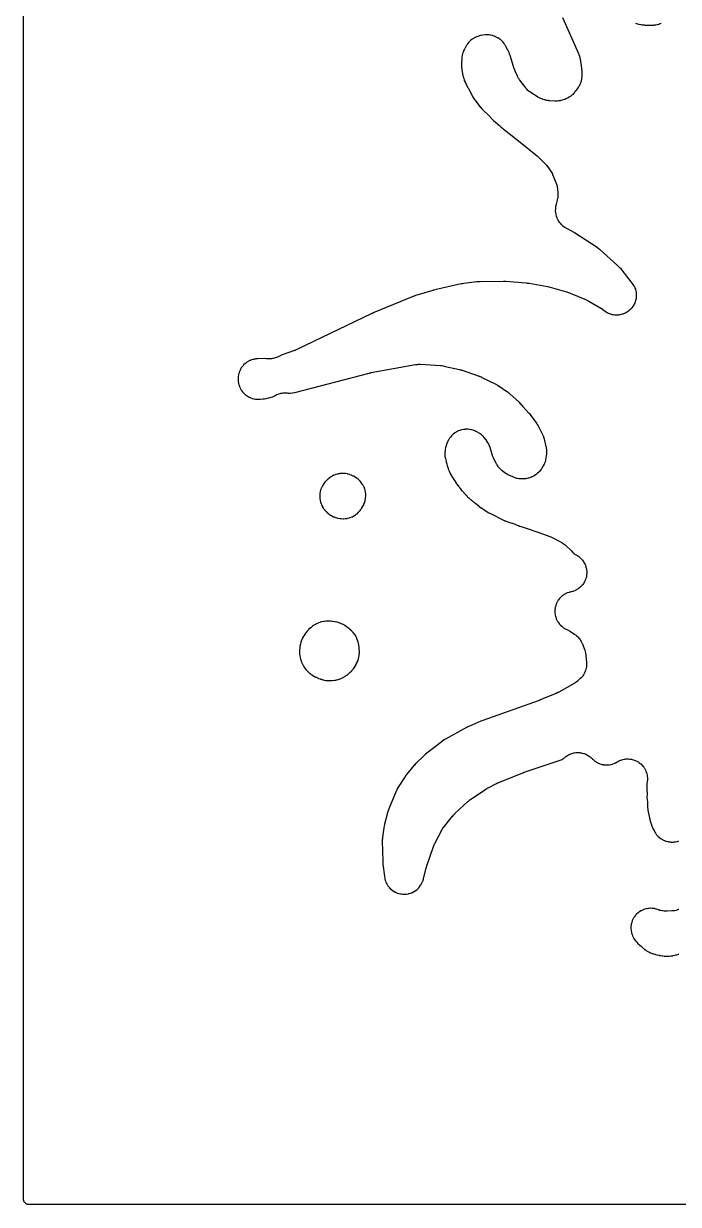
# Model space of a CAD drawing. Header units: millimetres. Extents: x 0 to 300, y 0 to 300.
# Drawn here: x -0.1 to 109.8, y -0.1 to 198.2 of the extents above; entities that cross this region are included whole.
import ezdxf

# ---------------------------------------------------------------- set-up
doc = ezdxf.new("R2010")
doc.units = ezdxf.units.MM
doc.layers.add('CUT', color=7, linetype='CONTINUOUS')

msp = doc.modelspace()

# ---------------------------------------------------------------- linework, layer by layer
at = {"layer": 'CUT'}
for points in [[(296.6235, -0.125), (3.375, -0.125), (0.6946, -0.125), (0.5967, -0.1202), (0.5191, -0.1087), (0.4431, -0.0896), (0.3692, -0.0632), (0.2983, -0.0297), (0.2311, 0.0106), (0.1681, 0.0573), (0.11, 0.11), (0.0573, 0.1681), (0.0106, 0.2311), (-0.0297, 0.2983), (-0.0632, 0.3692), (-0.0896, 0.4431), (-0.1087, 0.5191), (-0.1202, 0.5967), (-0.125, 0.6946), (-0.125, 3.375), (-0.125, 296.625)], [(90.3299, 199.2166), (93.0261, 193.1381), (93.0336, 193.1208), (93.0607, 193.057), (93.0833, 192.9993), (93.1453, 192.8276), (93.172, 192.7439), (93.221, 192.5663), (93.234, 192.5148), (93.2413, 192.4823), (93.2437, 192.4714), (93.3067, 192.1806), (93.5246, 190.678), (93.5574, 190.4516), (93.562, 190.4201), (93.5707, 190.3598), (93.5932, 189.5004), (93.5934, 189.448), (93.5925, 189.4019), (93.5412, 188.8187), (93.5373, 188.7851), (93.5029, 188.6183), (93.4771, 188.5169), (93.4189, 188.3251), (93.3839, 188.2266), (93.3082, 188.041), (93.2644, 187.946), (93.1721, 187.7681), (93.1197, 187.6776), (92.9973, 187.4868), (92.968, 187.4435), (92.4743, 186.7467), (92.441, 186.7019), (92.2918, 186.5118), (92.2187, 186.4275), (92.0709, 186.273), (91.9899, 186.1963), (91.8065, 186.0388), (91.7633, 186.0035), (91.7618, 186.0023), (91.7211, 185.9721), (91.5422, 185.8454), (91.4571, 185.7907), (91.2896, 185.6931), (91.2, 185.6461), (91.0244, 185.5637), (90.931, 185.5249), (90.725, 185.4497), (90.6771, 185.4334), (90.3134, 185.3188), (90.2636, 185.3043), (90.0464, 185.2466), (89.945, 185.2245), (89.749, 185.1911), (89.6461, 185.1784), (89.4479, 185.1629), (89.3442, 185.1596), (89.1194, 185.1626), (89.0676, 185.1644), (88.1534, 185.2183), (88.1338, 185.2196), (88.0615, 185.2251), (87.9969, 185.2319), (87.8077, 185.2572), (87.7172, 185.2731), (87.5288, 185.314), (87.4747, 185.3271), (87.4411, 185.3361), (87.4298, 185.3392), (87.0823, 185.4364), (87.0289, 185.4527), (86.7996, 185.5292), (86.6955, 185.5696), (86.5003, 185.6567), (86.4007, 185.7071), (86.1906, 185.8267), (86.1428, 185.8555), (85.0608, 186.5438), (85.0189, 186.5717), (84.8404, 186.6967), (84.7606, 186.758), (84.613, 186.8821), (84.5389, 186.9502), (84.4028, 187.0868), (84.335, 187.1611), (84.1954, 187.3285), (84.164, 187.3679), (83.1868, 188.6506), (83.1495, 188.7025), (82.9943, 188.9319), (82.9287, 189.0416), (82.8002, 189.2869), (82.7721, 189.3444), (82.4529, 190.0467), (82.4389, 190.0789), (82.3735, 190.2352), (82.3605, 190.2678), (82.3366, 190.3303), (82.3246, 190.3632), (82.269, 190.5233), (82.258, 190.5566), (81.5989, 192.6607), (81.5901, 192.6873), (81.502, 192.9361), (81.4813, 192.9881), (81.4742, 193.0045), (81.4729, 193.0097), (81.4523, 193.0778), (81.3724, 193.3036), (81.3456, 193.3695), (81.2048, 193.6737), (81.1891, 193.7056), (80.9713, 194.1235), (80.9516, 194.159), (80.757, 194.4884), (80.7299, 194.5291), (80.7191, 194.549), (80.6826, 194.6093), (80.5506, 194.8065), (80.5087, 194.8632), (80.359, 195.0474), (80.3121, 195.0999), (80.1459, 195.2694), (80.0943, 195.3174), (79.9132, 195.4708), (79.8574, 195.5138), (79.59, 195.7006), (79.5283, 195.7394), (79.2239, 195.9113), (79.1566, 195.945), (78.9243, 196.0473), (78.854, 196.0742), (78.6127, 196.153), (78.5401, 196.1728), (78.2922, 196.2273), (78.2179, 196.2398), (77.9659, 196.2695), (77.8908, 196.2746), (77.5357, 196.2811), (77.498, 196.2808), (77.3791, 196.2771), (77.3414, 196.275), (76.9866, 196.2461), (76.9118, 196.2363), (76.6616, 196.1906), (76.5881, 196.1734), (76.3436, 196.1031), (76.2722, 196.0787), (75.9416, 195.9469), (75.9068, 195.9321), (75.8176, 195.8912), (75.7832, 195.8744), (75.4634, 195.7082), (75.3974, 195.6696), (75.182, 195.5285), (75.1202, 195.4834), (74.9201, 195.3214), (74.8631, 195.2704), (74.6803, 195.0891), (74.6288, 195.0326), (74.4651, 194.8338), (74.4195, 194.7724), (74.257, 194.5289), (74.218, 194.4735), (74.1815, 194.4165), (74.0662, 194.2176), (74.0425, 194.1778), (74.0252, 194.1474), (74.0218, 194.141), (74.0214, 194.1402), (74.0051, 194.1106), (73.989, 194.0797), (73.8696, 193.8569), (73.8394, 193.7939), (73.8267, 193.7637), (73.6963, 193.4819), (73.6692, 193.4153), (73.5888, 193.1871), (73.5682, 193.1184), (73.5096, 192.8836), (73.4956, 192.8132), (73.4595, 192.5739), (73.4521, 192.5025), (73.4388, 192.2609), (73.4382, 192.1891), (73.4387, 192.1766), (73.4331, 192.1442), (73.4283, 192.1121), (73.3895, 191.8089), (73.384, 191.7443), (73.3748, 191.526), (73.3749, 191.4612), (73.3881, 191.1558), (73.3902, 191.1235), (73.4504, 190.4242), (73.4535, 190.3943), (73.489, 190.113), (73.4989, 190.0537), (73.5565, 189.7761), (73.5632, 189.7468), (73.7464, 189.0111), (73.7547, 188.9805), (73.8392, 188.6931), (73.8597, 188.633), (73.937, 188.4334), (73.9624, 188.3751), (74.0935, 188.1059), (74.108, 188.0776), (74.452, 187.4403), (74.4958, 187.3535), (74.5238, 187.303), (74.5445, 187.2687), (75.3454, 185.7848), (75.362, 185.7556), (75.5243, 185.4842), (75.5613, 185.4282), (75.7469, 185.1722), (75.7672, 185.1455), (76.6055, 184.0905), (76.6234, 184.0688), (76.7967, 183.8666), (76.835, 183.8251), (77.0229, 183.6364), (77.0431, 183.6167), (77.9096, 182.8084), (78.5607, 182.1022), (78.5799, 182.0822), (78.8009, 181.8594), (78.8415, 181.8215), (79.0781, 181.6155), (79.0994, 181.5976), (79.4284, 181.3317), (79.5116, 181.253), (79.5474, 181.2211), (79.7557, 181.0475), (79.7744, 181.0324), (80.0124, 180.8464), (80.2914, 180.5862), (80.3034, 180.5752), (80.4411, 180.4522), (80.4659, 180.431), (80.6086, 180.314), (80.6214, 180.3038), (83.2429, 178.2488), (85.8714, 176.1245), (86.0729, 175.9616), (86.1563, 175.8942), (86.1966, 175.8617), (87.6082, 174.4503), (87.9757, 173.9611), (88.6407, 172.9336), (88.6677, 172.8756), (88.6868, 172.8321), (89.2955, 171.3677), (89.392, 171.0631), (89.4264, 170.862), (89.4344, 170.8067), (89.5552, 169.8064), (89.5604, 169.7523), (89.5775, 169.5177), (89.5802, 169.4092), (89.5754, 169.2012), (89.5678, 169.0929), (89.5433, 168.8863), (89.5253, 168.7792), (89.4755, 168.5493), (89.4628, 168.4965), (89.2864, 167.8363), (89.2797, 167.809), (89.1922, 167.4254), (89.1791, 167.3511), (89.1484, 167.1064), (89.1428, 167.0325), (89.136, 166.7826), (89.1376, 166.7084), (89.1552, 166.4591), (89.164, 166.3854), (89.2059, 166.139), (89.2219, 166.0666), (89.2875, 165.8254), (89.3105, 165.7549), (89.3993, 165.5213), (89.4291, 165.4533), (89.5403, 165.2295), (89.5765, 165.1647), (89.709, 164.9528), (89.7514, 164.8919), (89.904, 164.6939), (89.9521, 164.6374), (90.1232, 164.4552), (90.1766, 164.4037), (90.3646, 164.2391), (90.4228, 164.193), (90.626, 164.0475), (90.6546, 164.0291), (90.6905, 164.0047), (90.9978, 163.8177), (91.0309, 163.7986), (92.366, 163.0753), (96.1515, 160.5976), (96.1686, 160.5862), (96.2228, 160.5493), (96.2945, 160.4962), (96.5535, 160.2885), (96.6073, 160.2426), (99.554, 157.5633), (99.9396, 157.1914), (99.9538, 157.1775), (99.9982, 157.1331), (100.0564, 157.0705), (100.2642, 156.8294), (100.3068, 156.7769), (102.1988, 154.2975), (102.209, 154.2839), (102.2347, 154.2493), (102.288, 154.1705), (102.4185, 153.9592), (102.4639, 153.8636), (102.5065, 153.761), (102.5786, 153.5605), (102.6111, 153.4542), (102.6633, 153.2477), (102.6852, 153.1387), (102.7171, 152.9281), (102.7283, 152.8175), (102.7395, 152.6048), (102.7399, 152.4936), (102.7303, 152.2808), (102.7199, 152.1701), (102.6896, 151.9593), (102.6684, 151.8502), (102.6177, 151.6433), (102.586, 151.5367), (102.5154, 151.3358), (102.4735, 151.2328), (102.3837, 151.0397), (102.3319, 150.9413), (102.2237, 150.7578), (102.1626, 150.6649), (102.037, 150.4929), (101.9672, 150.4064), (101.8254, 150.2474), (101.7475, 150.1681), (101.5909, 150.0237), (101.5056, 149.9524), (101.3357, 149.8239), (101.2439, 149.7613), (101.0623, 149.6499), (100.9648, 149.5965), (100.7732, 149.5034), (100.671, 149.4598), (100.4712, 149.3858), (100.3652, 149.3523), (100.1592, 149.2981), (100.0505, 149.2751), (99.8402, 149.2413), (99.7297, 149.229), (99.5171, 149.2157), (99.4059, 149.2143), (99.193, 149.2218), (99.0823, 149.2312), (98.8711, 149.2595), (98.7618, 149.2796), (98.5544, 149.3283), (98.4476, 149.3589), (98.2459, 149.4276), (98.1426, 149.4685), (97.9486, 149.5565), (97.8497, 149.6073), (97.6652, 149.7138), (97.5718, 149.774), (97.3646, 149.9222), (97.3506, 149.9324), (97.1056, 150.1133), (97.0631, 150.1425), (96.8182, 150.2989), (96.7963, 150.3124), (94.749, 151.524), (94.7262, 151.537), (94.466, 151.6791), (94.4192, 151.7026), (94.1498, 151.8264), (94.1258, 151.837), (91.6669, 152.866), (91.6456, 152.8745), (91.4034, 152.9674), (91.3601, 152.9825), (91.1127, 153.0606), (91.0907, 153.0672), (88.3316, 153.8473), (88.3131, 153.8523), (88.1031, 153.906), (88.0657, 153.9145), (87.8532, 153.9576), (87.8344, 153.9612), (84.7447, 154.5063), (84.7266, 154.5092), (84.521, 154.5404), (84.4845, 154.545), (84.2777, 154.5662), (84.2594, 154.5679), (80.8461, 154.8341), (80.8302, 154.8352), (80.6503, 154.8455), (80.6184, 154.8466), (80.4383, 154.8493), (80.4223, 154.8494), (76.5232, 154.8259), (76.5011, 154.8255), (76.2506, 154.8167), (76.2064, 154.8138), (75.9569, 154.7904), (75.9349, 154.788), (73.804, 154.5253), (73.7856, 154.5228), (73.5781, 154.492), (73.5415, 154.4857), (73.3357, 154.4449), (73.3175, 154.441), (68.9168, 153.4553), (68.905, 153.4525), (68.7611, 153.4179), (68.7363, 153.4115), (68.6058, 153.3754), (68.5937, 153.3719), (65.9174, 152.5838), (65.8982, 152.5779), (65.6819, 152.5079), (65.644, 152.4945), (65.4318, 152.4133), (65.4131, 152.4058), (58.5588, 149.5705), (58.5497, 149.5667), (58.4381, 149.5188), (58.419, 149.5103), (58.3181, 149.4637), (58.3088, 149.4593), (45.6346, 143.3931), (45.6161, 143.3845), (45.5285, 143.3445), (45.4996, 143.3317), (45.4537, 143.3123), (45.4433, 143.3079), (45.3815, 143.2825), (45.3626, 143.2749), (45.2729, 143.2398), (45.2433, 143.2286), (45.1964, 143.2118), (45.1858, 143.208), (43.4664, 142.6084), (43.4313, 142.5952), (43.1036, 142.4624), (43.0356, 142.4309), (42.7122, 142.2611), (42.6608, 142.2357), (42.4355, 142.1315), (42.3292, 142.0886), (42.1217, 142.0169), (42.0116, 141.985), (41.798, 141.9345), (41.6853, 141.9138), (41.4676, 141.885), (41.3534, 141.8757), (41.1339, 141.8689), (41.0193, 141.8711), (40.7717, 141.8883), (40.7051, 141.8947), (40.7051, 141.8943), (40.6414, 141.8988), (40.2865, 141.9062), (40.2489, 141.9061), (39.221, 141.8766), (39.1845, 141.8746), (38.8411, 141.8482), (38.7686, 141.8391), (38.5261, 141.7967), (38.4548, 141.7807), (38.2175, 141.7152), (38.1481, 141.6925), (37.9182, 141.6045), (37.8513, 141.5752), (37.6309, 141.4656), (37.5671, 141.4299), (37.3583, 141.2997), (37.2982, 141.2581), (37.1029, 141.1083), (37.0471, 141.0612), (36.867, 140.8934), (36.816, 140.8411), (36.6528, 140.6568), (36.6071, 140.5998), (36.4624, 140.4007), (36.4223, 140.3396), (36.2974, 140.1275), (36.2634, 140.0628), (36.1595, 139.8397), (36.1318, 139.7721), (36.0498, 139.54), (36.0287, 139.4701), (35.9693, 139.2312), (35.9551, 139.1595), (35.919, 138.9161), (35.9117, 138.8434), (35.8955, 138.5282), (35.8953, 138.4546), (35.9099, 138.1336), (35.9169, 138.0598), (35.9525, 137.8125), (35.9667, 137.7397), (36.0263, 137.497), (36.0474, 137.426), (36.1304, 137.1903), (36.1584, 137.1216), (36.2639, 136.8951), (36.2985, 136.8295), (36.4256, 136.6144), (36.4664, 136.5525), (36.6139, 136.3508), (36.6605, 136.2931), (36.827, 136.1067), (36.879, 136.0539), (37.0628, 135.8846), (37.1198, 135.8371), (37.3192, 135.6866), (37.3805, 135.6449), (37.5936, 135.5145), (37.6587, 135.4789), (37.8836, 135.3699), (37.9518, 135.3409), (38.1862, 135.2544), (38.2569, 135.2321), (38.4987, 135.1688), (38.5712, 135.1536), (38.818, 135.1141), (38.8917, 135.106), (39.1411, 135.0909), (39.2152, 135.09), (39.5647, 135.1029), (39.6017, 135.1051), (40.0162, 135.1407), (40.0374, 135.1428), (40.2761, 135.1701), (40.3182, 135.1761), (40.555, 135.2166), (40.5759, 135.2205), (40.9988, 135.3051), (41.0356, 135.3135), (41.3797, 135.4003), (41.4517, 135.4223), (41.6903, 135.5083), (41.7597, 135.5373), (41.9886, 135.6465), (42.0221, 135.6636), (42.0552, 135.6814), (42.0549, 135.682), (42.0598, 135.6845), (42.06, 135.6842), (42.2996, 135.8124), (42.409, 135.8637), (42.6235, 135.9507), (42.7377, 135.9901), (42.9601, 136.0539), (43.0778, 136.081), (43.3058, 136.1208), (43.4257, 136.1353), (43.6567, 136.1509), (43.7774, 136.1526), (44.0389, 136.1424), (44.0992, 136.1385), (44.2876, 136.1211), (44.3625, 136.1179), (44.615, 136.1197), (44.6899, 136.1239), (44.9411, 136.1505), (45.0151, 136.1621), (45.3613, 136.2337), (45.3978, 136.2423), (57.8949, 139.481), (57.9138, 139.4857), (58.0057, 139.5078), (58.0247, 139.5123), (58.0627, 139.5207), (58.085, 139.5255), (58.1926, 139.5472), (58.215, 139.5515), (65.6442, 140.8988), (65.7122, 140.909), (66.008, 140.9444), (66.1453, 140.9525), (66.4432, 140.952), (66.512, 140.9498), (69.8631, 140.7415), (69.8835, 140.7401), (69.9483, 140.7349), (70.036, 140.7244), (70.3609, 140.6728), (70.4297, 140.6597), (73.0558, 140.0753), (73.0758, 140.0706), (73.1699, 140.0479), (73.2006, 140.0401), (73.2484, 140.0271), (73.2592, 140.0241), (73.3235, 140.006), (73.3431, 140.0003), (73.4353, 139.9725), (73.4654, 139.963), (73.5127, 139.9473), (73.5233, 139.9437), (76.1674, 139.038), (76.2023, 139.0254), (76.3701, 138.9618), (76.4046, 138.9481), (76.47, 138.9208), (76.504, 138.9059), (76.6673, 138.8315), (76.7008, 138.8156), (79.1648, 137.5939), (79.2007, 137.5753), (79.373, 137.4821), (79.4083, 137.4622), (79.4749, 137.423), (79.5094, 137.4019), (79.6746, 137.2967), (79.7084, 137.2744), (81.003, 136.384), (81.0351, 136.361), (81.1885, 136.2475), (81.2198, 136.2235), (81.2788, 136.1766), (81.3092, 136.1515), (81.4544, 136.0277), (81.4839, 136.0016), (83.0431, 134.575), (83.254, 134.3395), (83.2795, 134.3124), (83.6957, 133.8911), (84.7069, 132.7729), (84.7286, 132.7483), (84.7506, 132.7225), (85.0562, 132.3343), (85.9748, 131.0484), (85.9936, 131.0212), (86.0827, 130.8885), (86.1007, 130.8608), (86.1344, 130.8073), (86.1516, 130.7791), (86.2328, 130.6415), (86.2492, 130.6128), (86.5406, 130.0848), (87.0033, 129.1436), (87.0123, 129.1251), (87.0445, 129.0564), (87.0716, 128.994), (87.1456, 128.8084), (87.1774, 128.7176), (87.236, 128.5245), (87.2515, 128.4684), (87.2603, 128.433), (87.2632, 128.4212), (87.5718, 127.1214), (87.5823, 127.0728), (87.6229, 126.861), (87.6373, 126.7625), (87.6568, 126.5728), (87.6626, 126.4735), (87.6654, 126.2828), (87.6625, 126.1833), (87.6469, 125.9682), (87.6422, 125.9187), (87.5651, 125.2589), (87.5565, 125.199), (87.5124, 124.9406), (87.4857, 124.8227), (87.4226, 124.5996), (87.3836, 124.4851), (87.2972, 124.2701), (87.2463, 124.1603), (87.1234, 123.9289), (87.0937, 123.8762), (86.8104, 123.4046), (86.7836, 123.3622), (86.6635, 123.1809), (86.6044, 123.0997), (86.4845, 122.9493), (86.4542, 122.9145), (86.4303, 122.8913), (86.3938, 122.8571), (86.1632, 122.6509), (86.1147, 122.6099), (85.9, 122.4384), (85.7967, 122.3649), (85.5911, 122.2352), (85.4803, 122.1736), (85.233, 122.0538), (85.1752, 122.0277), (85.0078, 121.9578), (84.9491, 121.9352), (84.6925, 121.8443), (84.572, 121.8089), (84.3376, 121.754), (84.2138, 121.7321), (83.9748, 121.7033), (83.8494, 121.6952), (83.5772, 121.6926), (83.5143, 121.6937), (83.3641, 121.7006), (83.3133, 121.704), (83.0937, 121.7239), (82.9928, 121.7376), (82.8009, 121.7724), (82.7017, 121.7951), (82.5137, 121.8469), (82.4168, 121.8783), (82.2103, 121.9556), (82.1631, 121.9745), (81.4245, 122.2893), (81.3793, 122.3097), (81.1854, 122.4025), (81.0979, 122.4492), (80.9342, 122.5459), (80.8511, 122.6), (80.6762, 122.725), (80.6365, 122.7547), (80.2137, 123.0856), (80.1618, 123.1288), (80.0673, 123.2122), (80.0461, 123.2339), (80.0226, 123.2591), (80.0148, 123.2676), (79.627, 123.692), (79.6142, 123.7062), (79.5676, 123.759), (79.5273, 123.8073), (79.5114, 123.8274), (79.4721, 123.8812), (79.3726, 124.0286), (79.3554, 124.0555), (79.2808, 124.1843), (79.2557, 124.2299), (79.2407, 124.2589), (79.2357, 124.2686), (78.8075, 125.1123), (78.8004, 125.1265), (78.7827, 125.1627), (78.7465, 125.2446), (78.6183, 125.5684), (78.5907, 125.6462), (78.5878, 125.6553), (78.585, 125.6643), (78.1888, 126.9623), (78.1763, 126.9997), (78.0496, 127.349), (78.0189, 127.4215), (77.903, 127.6603), (77.8649, 127.7293), (77.669, 128.0449), (77.6473, 128.0778), (77.5096, 128.276), (77.4857, 128.3084), (77.253, 128.608), (77.2003, 128.6688), (77.0124, 128.8641), (76.9536, 128.919), (76.8825, 128.9787), (76.73, 129.1202), (76.6782, 129.1641), (76.4974, 129.3041), (76.4419, 129.3432), (76.2493, 129.4664), (76.1906, 129.5004), (76.0741, 129.5611), (75.9674, 129.6205), (75.9053, 129.6515), (75.8235, 129.6878), (75.8023, 129.6976), (75.7677, 129.7127), (75.7623, 129.7149), (75.6915, 129.7463), (75.6268, 129.7715), (75.6041, 129.7791), (75.4382, 129.8465), (75.367, 129.8713), (75.1234, 129.9431), (75.0501, 129.9608), (74.8005, 130.0081), (74.7258, 130.0184), (74.4727, 130.0407), (74.3974, 130.0436), (74.1433, 130.0407), (74.0681, 130.0361), (74.0202, 130.0308), (73.8289, 130.0181), (73.7519, 130.009), (73.4944, 129.9652), (73.4187, 129.9483), (73.1671, 129.8785), (73.0935, 129.8539), (72.8503, 129.7588), (72.7796, 129.727), (72.5473, 129.6076), (72.4803, 129.5687), (72.2614, 129.4262), (72.1986, 129.3807), (71.9954, 129.2167), (71.9376, 129.165), (71.7521, 128.9811), (71.6999, 128.9238), (71.5341, 128.722), (71.488, 128.6597), (71.4485, 128.6001), (71.4358, 128.5845), (71.3952, 128.5305), (71.2662, 128.3414), (71.2321, 128.2867), (71.1253, 128.0974), (71.096, 128.0399), (70.9695, 127.7634), (70.9567, 127.7337), (70.9311, 127.6709), (70.9148, 127.6272), (70.9143, 127.6255), (70.8726, 127.5284), (70.845, 127.4539), (70.7369, 127.1057), (70.7158, 127.0206), (70.6395, 126.6144), (70.6327, 126.5711), (70.6287, 126.5406), (70.6246, 126.4996), (70.596, 126.1122), (70.5944, 126.0298), (70.607, 125.6662), (70.6147, 125.5815), (70.6719, 125.1946), (70.6898, 125.1086), (70.7973, 124.7086), (70.8099, 124.6665), (70.8162, 124.6476), (70.8328, 124.5533), (70.8391, 124.5217), (70.9044, 124.2249), (70.9209, 124.1626), (70.9854, 123.9552), (71.0072, 123.8946), (71.0461, 123.7989), (71.1288, 123.4971), (71.1562, 123.4155), (71.3068, 123.0392), (71.3239, 122.9997), (71.499, 122.625), (71.5126, 122.5976), (71.6453, 122.341), (71.6757, 122.2878), (71.8287, 122.0427), (71.8454, 122.0171), (71.9004, 121.9365), (71.9025, 121.9323), (71.9292, 121.8837), (72.09, 121.6144), (72.1046, 121.5909), (72.4375, 121.0771), (72.4505, 121.0577), (72.6005, 120.841), (72.6282, 120.8034), (72.7913, 120.5963), (72.806, 120.5782), (72.9167, 120.4462), (73.0763, 120.2121), (73.0928, 120.1889), (73.2519, 119.9734), (73.2873, 119.9289), (73.4621, 119.7259), (73.481, 119.7047), (74.0729, 119.0669), (74.0862, 119.051), (74.1042, 119.0303), (74.3122, 118.7996), (74.3505, 118.7602), (74.5746, 118.5451), (74.5948, 118.5265), (75.0242, 118.1433), (75.0452, 118.1253), (75.2857, 117.9259), (75.3295, 117.8922), (75.5838, 117.7109), (75.6066, 117.6953), (75.7134, 117.6248), (76.3355, 117.1024), (76.3548, 117.0867), (76.5765, 116.9126), (76.6167, 116.8831), (76.8492, 116.724), (76.87, 116.7103), (77.6303, 116.2258), (77.6482, 116.2148), (77.8528, 116.0922), (77.8896, 116.0716), (78.1007, 115.9606), (78.1195, 115.9511), (80.5667, 114.7499), (80.5892, 114.7393), (80.8454, 114.6238), (80.8913, 114.6048), (81.1545, 114.5063), (81.1779, 114.498), (82.4192, 114.0791), (82.4626, 114.0595), (82.4793, 114.0521), (82.6701, 113.9711), (82.7042, 113.9576), (82.867, 113.8975), (82.951, 113.8619), (82.9669, 113.8554), (83.1476, 113.7836), (83.1798, 113.7716), (83.3636, 113.7081), (83.3799, 113.7027), (84.2466, 113.4248), (86.2305, 112.7466), (86.2462, 112.7412), (86.3813, 112.695), (88.4123, 112.0007), (90.2351, 111.0111), (90.2774, 110.987), (90.4584, 110.8784), (90.5397, 110.8248), (90.6911, 110.7155), (90.7675, 110.6551), (90.9274, 110.5174), (90.9636, 110.4848), (91.742, 109.7541), (91.7546, 109.742), (91.7862, 109.7115), (91.8535, 109.6405), (92.1029, 109.3537), (92.1593, 109.2834), (92.1655, 109.2751), (92.1716, 109.2667), (92.1788, 109.2567), (92.2255, 109.1986), (92.2777, 109.1453), (92.3348, 109.0974), (92.3964, 109.0554), (92.4618, 109.0195), (92.6392, 108.9333), (92.7358, 108.8804), (92.9158, 108.7703), (93.0069, 108.7083), (93.1755, 108.5813), (93.2602, 108.5108), (93.4157, 108.3681), (93.4931, 108.2898), (93.6342, 108.1328), (93.7037, 108.0473), (93.8289, 107.8774), (93.8899, 107.7857), (93.9981, 107.6045), (94.0499, 107.5073), (94.1401, 107.3165), (94.1823, 107.2147), (94.2537, 107.0161), (94.2859, 106.9107), (94.3378, 106.7061), (94.3596, 106.5983), (94.3916, 106.3889), (94.403, 106.2793), (94.4146, 106.0687), (94.4153, 105.9587), (94.4066, 105.7479), (94.3967, 105.6383), (94.3676, 105.4294), (94.3472, 105.3212), (94.2981, 105.1161), (94.2674, 105.0104), (94.1987, 104.811), (94.1579, 104.7087), (94.0703, 104.5168), (94.0199, 104.419), (93.9142, 104.2365), (93.8545, 104.144), (93.7317, 103.9725), (93.6634, 103.8862), (93.5247, 103.7273), (93.4483, 103.648), (93.2949, 103.5033), (93.2113, 103.4317), (93.0446, 103.3024), (92.9544, 103.2393), (92.7761, 103.1267), (92.6803, 103.0725), (92.4919, 102.9777), (92.3913, 102.933), (92.1946, 102.8567), (92.0902, 102.822), (91.8829, 102.7639), (91.7747, 102.7392), (91.6362, 102.7146), (91.5716, 102.7002), (91.5086, 102.6803), (91.4416, 102.6558), (91.2108, 102.5785), (91.1412, 102.5513), (90.9115, 102.4483), (90.8449, 102.4144), (90.6264, 102.2893), (90.5635, 102.2491), (90.3583, 102.1031), (90.2996, 102.0569), (90.1098, 101.8915), (90.056, 101.8397), (89.8833, 101.6565), (89.8348, 101.5996), (89.681, 101.4003), (89.6383, 101.339), (89.5048, 101.1256), (89.4683, 101.0603), (89.3564, 100.8348), (89.3265, 100.7663), (89.2373, 100.5309), (89.2143, 100.4598), (89.1487, 100.2167), (89.1328, 100.1437), (89.0913, 99.8954), (89.0826, 99.8212), (89.0658, 99.57), (89.0644, 99.4953), (89.0723, 99.2436), (89.0783, 99.1692), (89.1109, 98.9195), (89.1242, 98.846), (89.1811, 98.6007), (89.2016, 98.5289), (89.2823, 98.2904), (89.3097, 98.2209), (89.4135, 97.9915), (89.4476, 97.925), (89.5734, 97.707), (89.6138, 97.6441), (89.7604, 97.4395), (89.8069, 97.3809), (89.9729, 97.1917), (90.0249, 97.138), (90.2086, 96.9659), (90.2656, 96.9176), (90.4654, 96.7644), (90.5269, 96.7219), (90.7408, 96.5891), (90.8061, 96.5528), (91.1735, 96.372), (91.2058, 96.3555), (91.3509, 96.2782), (91.4103, 96.2443), (91.5322, 96.1697), (91.5594, 96.1525), (92.3606, 95.6305), (92.4094, 95.5969), (92.6166, 95.4459), (92.7085, 95.3714), (92.877, 95.2197), (92.9607, 95.136), (93.1125, 94.9676), (93.187, 94.8757), (93.3206, 94.6925), (93.3852, 94.5934), (93.499, 94.3973), (93.553, 94.292), (93.658, 94.0581), (93.6809, 94.0035), (94.0497, 93.0528), (94.0684, 93.001), (94.1439, 92.7746), (94.1736, 92.6686), (94.2207, 92.4629), (94.2401, 92.3545), (94.2706, 92.1179), (94.2764, 92.0632), (94.3711, 90.884), (94.3743, 90.8251), (94.3815, 90.5695), (94.3787, 90.4515), (94.3617, 90.2261), (94.3468, 90.109), (94.3066, 89.8865), (94.2796, 89.7716), (94.2166, 89.5545), (94.1779, 89.443), (94.0927, 89.2335), (94.0427, 89.1266), (93.9364, 88.9271), (93.8756, 88.8259), (93.7492, 88.6385), (93.6782, 88.5442), (93.5331, 88.3708), (93.4528, 88.2843), (93.2693, 88.1062), (93.2259, 88.0662), (92.8942, 87.7761), (92.8801, 87.7639), (92.8277, 87.7196), (92.7797, 87.6812), (92.6356, 87.572), (92.5643, 87.5221), (92.4109, 87.4233), (92.3659, 87.3958), (92.3374, 87.3793), (92.3278, 87.3738), (89.7571, 85.9149), (89.7256, 85.8977), (89.5722, 85.8168), (89.5401, 85.8006), (89.4785, 85.7706), (89.446, 85.7554), (89.2878, 85.6844), (89.2548, 85.6702), (86.6095, 84.5821), (86.5976, 84.5773), (86.5399, 84.5543), (86.5279, 84.5496), (86.5041, 84.5404), (86.4901, 84.5352), (86.4223, 84.5101), (86.4082, 84.505), (76.9794, 81.1541), (76.9673, 81.1497), (76.8192, 81.0942), (76.7938, 81.0842), (76.6602, 81.0286), (76.6478, 81.0233), (74.6107, 80.1331), (74.5952, 80.1261), (74.4215, 80.0456), (74.3911, 80.0306), (74.2211, 79.9424), (74.2062, 79.9344), (70.7156, 78.0221), (70.689, 78.0068), (70.4409, 77.8576), (70.3897, 77.8239), (70.1545, 77.6552), (70.1299, 77.6368), (67.3585, 75.4737), (67.3418, 75.4603), (67.1544, 75.3053), (67.122, 75.2769), (66.9437, 75.1116), (66.9282, 75.0968), (65.8225, 74.0118), (65.8084, 73.9976), (65.6509, 73.8346), (65.6238, 73.8051), (65.475, 73.634), (65.4621, 73.6187), (64.1704, 72.0515), (64.156, 72.0334), (63.9965, 71.8275), (63.9694, 71.7902), (63.8227, 71.575), (63.81, 71.5557), (62.7802, 69.9421), (62.7634, 69.9146), (62.6111, 69.6521), (62.5812, 69.5951), (62.4517, 69.3206), (62.4386, 69.2912), (61.1793, 66.301), (61.1691, 66.2756), (61.0596, 65.9869), (61.0421, 65.9351), (60.9535, 65.6392), (60.9462, 65.6129), (60.4597, 63.7446), (60.4541, 63.7219), (60.3954, 63.4642), (60.3864, 63.4184), (60.3437, 63.1576), (60.3403, 63.1345), (60.1272, 61.5261), (60.1239, 61.4973), (60.0984, 61.2256), (60.0952, 61.1679), (60.0904, 60.895), (60.0905, 60.8661), (60.16, 57.4889), (60.1607, 57.4699), (60.1705, 57.2552), (60.1732, 57.2173), (60.1937, 57.0033), (60.1957, 56.9844), (60.4385, 54.9822), (60.4439, 54.945), (60.5039, 54.5961), (60.5202, 54.5229), (60.5874, 54.2791), (60.6109, 54.2078), (60.7018, 53.9718), (60.7322, 53.9032), (60.8459, 53.6773), (60.883, 53.612), (61.0185, 53.3985), (61.0618, 53.3371), (61.2176, 53.138), (61.2668, 53.0813), (61.4415, 52.8985), (61.496, 52.8469), (61.688, 52.6822), (61.7473, 52.6362), (61.9546, 52.4913), (62.0181, 52.4514), (62.2387, 52.3277), (62.3059, 52.2942), (62.5375, 52.1928), (62.6077, 52.1661), (62.8483, 52.0881), (62.9207, 52.0685), (63.1678, 52.0146), (63.2418, 52.0022), (63.493, 51.9729), (63.5679, 51.9679), (63.8208, 51.9636), (63.8958, 51.966), (64.1478, 51.9866), (64.2223, 51.9964), (64.4711, 52.0418), (64.5442, 52.0589), (64.7872, 52.1286), (64.8583, 52.1528), (65.0933, 52.2462), (65.1616, 52.2773), (65.3863, 52.3934), (65.4512, 52.4311), (65.6633, 52.5688), (65.7242, 52.6127), (65.9217, 52.7706), (65.978, 52.8203), (66.1589, 52.997), (66.21, 53.052), (66.3726, 53.2457), (66.418, 53.3055), (66.5608, 53.5142), (66.6, 53.5782), (66.7215, 53.8), (66.7542, 53.8675), (66.8532, 54.1002), (66.8792, 54.1707), (66.9849, 54.5085), (66.9952, 54.5446), (67.48, 56.4123), (67.4849, 56.4307), (67.5095, 56.5194), (67.5148, 56.5377), (67.5256, 56.5743), (67.5321, 56.5955), (67.5643, 56.6974), (67.5712, 56.7184), (68.6645, 59.9507), (68.6711, 59.9696), (68.6926, 60.0297), (68.7247, 60.1097), (68.8552, 60.4023), (68.8848, 60.4637), (70.0036, 62.6166), (70.0122, 62.6329), (70.0445, 62.6927), (70.0747, 62.7452), (70.1671, 62.8963), (70.2142, 62.9674), (70.3189, 63.1129), (70.35, 63.1542), (70.3701, 63.1796), (70.3769, 63.1881), (71.886, 65.061), (71.9109, 65.0908), (72.0334, 65.2327), (72.0593, 65.2616), (72.1096, 65.316), (72.1364, 65.344), (72.2683, 65.4773), (72.2961, 65.5044), (74.4361, 67.5236), (74.4474, 67.5342), (74.4762, 67.5606), (74.5426, 67.617), (74.8085, 67.8261), (74.8732, 67.8734), (74.8809, 67.8786), (74.8885, 67.8837), (77.4598, 69.5979), (77.4769, 69.6091), (77.5584, 69.6613), (77.5854, 69.6781), (77.6283, 69.7039), (77.638, 69.7097), (77.6958, 69.7438), (77.7136, 69.754), (77.7979, 69.8016), (77.8257, 69.8169), (77.87, 69.8403), (77.88, 69.8455), (79.2791, 70.5679), (79.2948, 70.5758), (79.3694, 70.6129), (79.394, 70.6247), (79.4331, 70.643), (79.4419, 70.6471), (79.4945, 70.6711), (79.5106, 70.6783), (79.5869, 70.7118), (79.6121, 70.7224), (79.652, 70.7388), (79.6609, 70.7424), (83.7055, 72.3614), (83.7186, 72.3665), (83.7817, 72.3908), (83.7947, 72.3958), (83.8208, 72.4055), (83.8361, 72.4111), (83.9103, 72.4375), (83.9256, 72.4428), (90.2681, 74.5984), (90.3361, 74.6252), (90.4011, 74.6584), (90.4627, 74.6977), (90.5202, 74.7427), (90.5732, 74.7931), (90.5808, 74.8011), (90.6598, 74.8762), (90.8213, 75.0158), (90.9083, 75.0839), (91.0806, 75.2057), (91.1735, 75.2649), (91.3569, 75.3697), (91.4551, 75.4196), (91.6477, 75.5062), (91.7503, 75.5464), (91.9504, 75.6139), (92.0564, 75.6441), (92.2621, 75.6919), (92.3705, 75.7117), (92.5798, 75.7395), (92.6896, 75.7487), (92.9007, 75.7561), (93.0109, 75.7547), (93.2216, 75.7417), (93.3312, 75.7296), (93.5397, 75.6964), (93.6475, 75.6738), (93.8519, 75.6205), (93.9571, 75.5876), (94.1553, 75.5149), (94.2568, 75.4719), (94.4471, 75.3804), (94.544, 75.3279), (94.7245, 75.2184), (94.8159, 75.1568), (94.985, 75.0304), (95.07, 74.9602), (95.2348, 74.8102), (95.3134, 74.7312), (95.3904, 74.6459), (95.4701, 74.5696), (95.7296, 74.355), (95.7878, 74.3113), (95.9907, 74.1739), (96.0529, 74.136), (96.268, 74.0186), (96.3335, 73.9868), (96.5589, 73.8905), (96.6271, 73.8651), (96.8606, 73.7908), (96.9309, 73.7721), (97.1706, 73.7204), (97.2423, 73.7085), (97.4858, 73.68), (97.5584, 73.675), (97.8034, 73.67), (97.8762, 73.6719), (98.1206, 73.6903), (98.1928, 73.6992), (98.4343, 73.7409), (98.5054, 73.7567), (98.7418, 73.8212), (98.811, 73.8437), (99.0402, 73.9306), (99.1069, 73.9596), (99.3268, 74.068), (99.3904, 74.1033), (99.5069, 74.1753), (99.5546, 74.2033), (99.764, 74.3191), (99.8631, 74.3679), (100.0573, 74.4519), (100.1607, 74.4908), (100.3622, 74.5557), (100.4688, 74.5844), (100.6757, 74.6295), (100.7846, 74.6477), (100.9948, 74.6726), (101.105, 74.6802), (101.3166, 74.6846), (101.427, 74.6815), (101.6381, 74.6653), (101.7477, 74.6516), (101.9561, 74.6151), (102.0639, 74.5908), (102.2679, 74.5343), (102.3728, 74.4997), (102.5703, 74.4237), (102.6714, 74.3791), (102.8606, 74.2844), (102.9569, 74.2302), (103.1361, 74.1175), (103.2267, 74.0543), (103.3941, 73.9249), (103.4781, 73.8532), (103.6323, 73.7081), (103.709, 73.6286), (103.8483, 73.4693), (103.917, 73.3828), (104.0403, 73.2107), (104.1002, 73.1179), (104.2063, 72.9348), (104.2569, 72.8366), (104.3448, 72.644), (104.3857, 72.5414), (104.4545, 72.3413), (104.4853, 72.2352), (104.5344, 72.0293), (104.5547, 71.9208), (104.5837, 71.7111), (104.5935, 71.6011), (104.6019, 71.3896), (104.601, 71.2791), (104.5874, 71.0402), (104.583, 70.9851), (104.5163, 70.3538), (104.5136, 70.3225), (104.4947, 70.0273), (104.4933, 69.9646), (104.4988, 69.6689), (104.5, 69.6375), (104.5555, 68.7117), (104.5262, 68.2428), (104.5253, 68.1648), (104.5356, 67.9104), (104.5425, 67.834), (104.5941, 67.4712), (104.5987, 67.4427), (104.6094, 67.3836), (104.6114, 67.3719), (104.6367, 67.1136), (104.6365, 67.1028), (104.6216, 66.6127), (104.6237, 66.5279), (104.6469, 66.2431), (104.6585, 66.159), (104.7353, 65.7664), (104.7396, 65.7457), (104.7411, 65.7393), (104.743, 65.7308), (104.7647, 65.6393), (104.7708, 65.612), (104.7797, 65.5699), (104.7818, 65.5595), (104.9874, 64.5359), (104.9964, 64.4965), (105.0911, 64.1279), (105.1153, 64.0509), (105.2132, 63.7889), (105.2711, 63.61), (105.2943, 63.5477), (105.4164, 63.2593), (105.43, 63.229), (105.4584, 63.1694), (105.4639, 63.1544), (105.5718, 62.9043), (105.6077, 62.8318), (105.714, 62.6435), (105.7983, 62.4729), (105.8337, 62.409), (105.9633, 62.2001), (106.0046, 62.14), (106.1536, 61.9444), (106.2006, 61.8885), (106.3676, 61.7081), (106.4197, 61.657), (106.6033, 61.4935), (106.66, 61.4476), (106.8584, 61.3024), (106.9193, 61.2622), (107.1307, 61.1367), (107.1952, 61.1025), (107.4177, 60.9979), (107.4851, 60.9701), (107.7166, 60.8873), (107.7271, 60.8841), (107.7438, 60.878), (107.8152, 60.856), (108.0589, 60.794), (108.1321, 60.7791), (108.3807, 60.7412), (108.455, 60.7336), (108.5737, 60.7274), (108.616, 60.7237), (108.6897, 60.721), (108.6927, 60.7211), (108.7061, 60.7204), (108.7808, 60.7201), (108.8406, 60.7228), (108.9378, 60.7239), (109.0113, 60.7284), (109.0936, 60.7373), (109.1064, 60.7385), (109.1115, 60.7393), (109.258, 60.7553), (109.3308, 60.7668), (109.5737, 60.8175), (109.645, 60.836), (109.8819, 60.9099)], [(106.928, 198.1985), (106.7072, 198.1084), (106.6557, 198.0889), (106.575, 198.0604), (106.5274, 198.0448), (106.3198, 197.9816), (106.2228, 197.9567), (106.035, 197.9172), (105.9362, 197.9009), (105.7457, 197.8781), (105.6459, 197.8705), (105.429, 197.8637), (105.3789, 197.8632), (104.2045, 197.8777), (104.1485, 197.8798), (103.9064, 197.8947), (103.7951, 197.9071), (103.5833, 197.9412), (103.4738, 197.9644), (103.2393, 198.0263), (103.1855, 198.0419), (102.6761, 198.2035)], [(109.849, 49.3977), (109.789, 49.3754), (109.5267, 49.286), (109.4034, 49.2517), (109.1641, 49.1991), (109.0378, 49.1788), (108.7621, 49.1501), (108.6983, 49.1453), (107.8981, 49.1072), (107.8348, 49.106), (107.5609, 49.1081), (107.4347, 49.1162), (107.1942, 49.1449), (107.0696, 49.1669), (106.8029, 49.2293), (106.7417, 49.2455), (106.7264, 49.25), (106.7093, 49.2551), (106.6289, 49.2801), (106.6026, 49.2886), (106.5613, 49.3025), (106.5521, 49.3057), (106.5466, 49.3076), (106.5335, 49.3122), (106.5057, 49.3223), (106.4836, 49.3299), (106.4673, 49.3352), (106.4483, 49.3415), (106.1136, 49.4573), (106.0414, 49.4783), (105.7951, 49.537), (105.7212, 49.5508), (105.4702, 49.5849), (105.3953, 49.5913), (105.1423, 49.6004), (105.0671, 49.5994), (104.8143, 49.5835), (104.7396, 49.5751), (104.4897, 49.5343), (104.4162, 49.5185), (104.1715, 49.4532), (104.0999, 49.4302), (103.8629, 49.341), (103.794, 49.3111), (103.5669, 49.199), (103.5012, 49.1624), (103.2864, 49.0284), (103.2246, 48.9855), (103.0241, 48.8309), (102.9669, 48.7821), (102.7825, 48.6084), (102.7304, 48.5542), (102.5642, 48.3632), (102.5177, 48.3041), (102.3711, 48.0976), (102.3307, 48.0342), (102.2053, 47.8142), (102.1713, 47.7471), (102.0682, 47.5158), (102.041, 47.4457), (101.9613, 47.2054), (101.9412, 47.1329), (101.8856, 46.8859), (101.8727, 46.8118), (101.8418, 46.5605), (101.8363, 46.4855), (101.8304, 46.2323), (101.8324, 46.1572), (101.8515, 45.9046), (101.8608, 45.83), (101.9048, 45.5807), (101.9215, 45.5074), (101.9899, 45.2635), (102.0137, 45.1922), (102.1059, 44.9563), (102.1367, 44.8878), (102.2517, 44.6621), (102.2891, 44.5969), (102.4258, 44.3838), (102.4695, 44.3226), (102.6266, 44.124), (102.6761, 44.0674), (102.822, 43.9164), (102.8444, 43.8888), (103.0111, 43.703), (103.0632, 43.6503), (103.3207, 43.4141), (103.3486, 43.3898), (103.5549, 43.2183), (103.8392, 42.9518), (103.8673, 42.9268), (104.1377, 42.6974), (104.1973, 42.6517), (104.4058, 42.5077), (104.4697, 42.4681), (104.7798, 42.2964), (104.8132, 42.279), (104.9759, 42.1991), (105.0145, 42.1815), (105.3836, 42.0254), (105.4636, 41.9967), (105.8145, 41.8927), (105.8775, 41.8687), (105.9405, 41.8478), (106.1558, 41.7867), (106.2204, 41.7714), (106.5279, 41.7125), (106.5606, 41.707), (106.6158, 41.6989), (106.625, 41.6977), (106.7597, 41.6659), (106.7929, 41.6588), (107.1078, 41.599), (107.1751, 41.5893), (107.403, 41.5669), (107.4709, 41.5633), (107.7914, 41.5605), (107.8254, 41.561), (108.2719, 41.5771), (108.3031, 41.5789), (108.5969, 41.6016), (108.6589, 41.609), (108.8668, 41.6424), (108.9281, 41.6548), (109.2141, 41.7253), (109.2443, 41.7334), (109.2635, 41.739), (109.4207, 41.7711), (109.4917, 41.7892), (109.7275, 41.8616), (109.7963, 41.8864), (109.8557, 41.9111)]]:
    msp.add_lwpolyline(points, dxfattribs=at)
for points in [[(53.0467, 115.0516), (53.0755, 115.0484), (53.1151, 115.0451), (53.4892, 115.0231), (53.5686, 115.0226), (53.836, 115.0349), (53.9151, 115.0427), (54.1797, 115.0829), (54.2576, 115.0989), (54.6013, 115.1886), (54.6762, 115.2123), (55.0008, 115.3341), (55.0721, 115.3651), (55.3068, 115.4816), (55.3746, 115.5198), (55.596, 115.6597), (55.6596, 115.7046), (55.8656, 115.8664), (55.9242, 115.9175), (56.1126, 116.0996), (56.1657, 116.1565), (56.3345, 116.3568), (56.3815, 116.4188), (56.4811, 116.5652), (56.5683, 116.6817), (56.591, 116.7137), (56.6632, 116.8214), (56.6813, 116.8496), (56.8457, 117.1197), (56.878, 117.1785), (56.978, 117.3811), (57.005, 117.4424), (57.0867, 117.6531), (57.1082, 117.7166), (57.1962, 118.0202), (57.2048, 118.0526), (57.2082, 118.0665), (57.2163, 118.104), (57.2836, 118.4588), (57.294, 118.5347), (57.3164, 118.7917), (57.3191, 118.8682), (57.3155, 119.1262), (57.3105, 119.2026), (57.2809, 119.4589), (57.2683, 119.5344), (57.2131, 119.7864), (57.1929, 119.8603), (57.1126, 120.1054), (57.0851, 120.1769), (56.9805, 120.4128), (56.946, 120.4811), (56.8182, 120.7052), (56.7769, 120.7698), (56.6272, 120.9798), (56.5797, 121.0399), (56.5305, 121.096), (56.3512, 121.3163), (56.2927, 121.3804), (56.0837, 121.5844), (56.0183, 121.6414), (55.6951, 121.8918), (55.66, 121.9174), (55.6108, 121.9512), (55.58, 121.9713), (55.2849, 122.1538), (55.2205, 122.1894), (54.998, 122.2988), (54.9305, 122.328), (54.6984, 122.4153), (54.6284, 122.4379), (54.3143, 122.5225), (54.2417, 122.5383), (53.9145, 122.5929), (53.8401, 122.6015), (53.5884, 122.6184), (53.5135, 122.6197), (53.3313, 122.6139), (53.3299, 122.614), (53.2508, 122.6121), (52.9719, 122.5912), (52.8982, 122.5821), (52.6436, 122.5377), (52.5719, 122.5216), (52.3414, 122.458), (52.2729, 122.4355), (52.012, 122.3361), (51.9478, 122.3082), (51.7182, 122.1954), (51.6586, 122.1628), (51.463, 122.044), (51.4066, 122.0062), (51.1488, 121.8162), (51.1219, 121.7955), (51.0783, 121.7603), (51.051, 121.7371), (50.9974, 121.6894), (50.9699, 121.6681), (50.7641, 121.4904), (50.7058, 121.4345), (50.52, 121.2359), (50.468, 121.1741), (50.3017, 120.9535), (50.2574, 120.8879), (50.1244, 120.667), (50.0878, 120.5985), (50.0678, 120.556), (50.0294, 120.4947), (49.9936, 120.4311), (49.8835, 120.2115), (49.854, 120.1448), (49.7655, 119.9157), (49.7425, 119.8464), (49.6764, 119.6098), (49.6602, 119.5388), (49.617, 119.2969), (49.6077, 119.2246), (49.5879, 118.9797), (49.5855, 118.9068), (49.5893, 118.6612), (49.5939, 118.5884), (49.6212, 118.3443), (49.6328, 118.2723), (49.688, 118.0099), (49.7085, 117.9327), (49.7426, 117.8272), (49.7981, 117.627), (49.8203, 117.5592), (49.9093, 117.3256), (49.9363, 117.2634), (50.0414, 117.0476), (50.0739, 116.9879), (50.1884, 116.7982), (50.2253, 116.7426), (50.361, 116.5568), (50.4069, 116.4998), (50.6095, 116.272), (50.6655, 116.2154), (50.8638, 116.0347), (50.9254, 115.9842), (50.933, 115.9786), (50.9435, 115.9689), (50.9955, 115.9248), (51.1774, 115.7842), (51.2332, 115.745), (51.5043, 115.5719), (51.5335, 115.5542), (51.5574, 115.5404), (51.5918, 115.5217), (51.9207, 115.3539), (51.9922, 115.322), (52.2382, 115.2269), (52.3126, 115.2025), (52.5671, 115.1333), (52.6436, 115.1167), (53.0079, 115.057)], [(47.5697, 89.3619), (47.5963, 89.3352), (47.6521, 89.2819), (47.6773, 89.259), (47.9199, 89.0476), (47.9733, 89.0051), (48.1595, 88.8702), (48.2164, 88.8327), (48.3535, 88.7511), (48.4083, 88.7145), (48.7116, 88.533), (48.7443, 88.5146), (48.9359, 88.4124), (48.9715, 88.3946), (49.3109, 88.2359), (49.3845, 88.206), (49.6375, 88.1185), (49.7139, 88.0965), (49.8511, 88.0647), (49.8798, 88.054), (49.9159, 88.0415), (49.9415, 88.0335), (49.9772, 88.0231), (50.317, 87.9337), (50.3899, 87.9183), (50.6377, 87.8785), (50.7118, 87.8703), (50.9623, 87.8549), (51.0368, 87.854), (51.3879, 87.867), (51.4205, 87.869), (51.6832, 87.872), (51.7181, 87.8732), (52.0474, 87.8922), (52.117, 87.8994), (52.35, 87.9346), (52.4186, 87.9482), (52.6205, 87.998), (52.6973, 88.0213), (53.0447, 88.1471), (53.1315, 88.1847), (53.5194, 88.3827), (53.5514, 88.4003), (53.7113, 88.4808), (53.7691, 88.5131), (53.9591, 88.6305), (54.0139, 88.6678), (54.1301, 88.7545), (54.1909, 88.794), (54.2447, 88.8324), (54.4203, 88.9698), (54.4706, 89.0127), (54.6986, 89.2255), (54.7223, 89.2486), (54.9532, 89.4837), (54.9772, 89.5093), (55.1978, 89.7557), (55.2421, 89.81), (55.3828, 89.9998), (55.4219, 90.058), (55.5935, 90.3407), (55.611, 90.371), (55.7138, 90.5594), (55.7284, 90.5875), (55.8606, 90.8558), (55.8862, 90.9138), (55.9643, 91.1127), (55.985, 91.1727), (56.0708, 91.4591), (56.0792, 91.4897), (56.1207, 91.6528), (56.1289, 91.6883), (56.1975, 92.0247), (56.2086, 92.0967), (56.2344, 92.3406), (56.2386, 92.4133), (56.2418, 92.7566), (56.2413, 92.793), (56.2305, 93.0742), (56.2284, 93.1081), (56.2018, 93.4276), (56.1987, 93.4514), (56.1986, 93.4531), (56.1668, 93.7568), (56.1573, 93.8209), (56.1162, 94.0352), (56.1013, 94.0982), (56.0185, 94.3922), (56.0091, 94.4232), (55.9661, 94.5539), (55.9546, 94.5864), (55.8393, 94.8904), (55.8119, 94.9537), (55.7102, 95.1625), (55.6772, 95.2231), (55.5089, 95.5012), (55.4904, 95.5303), (55.4795, 95.5466), (55.4558, 95.58), (55.2246, 95.8884), (55.1721, 95.9511), (54.9843, 96.1523), (54.9254, 96.209), (54.717, 96.3889), (54.6645, 96.4295), (54.6221, 96.4692), (54.4601, 96.6089), (54.4104, 96.6483), (54.2277, 96.781), (54.1087, 96.8808), (54.0431, 96.9301), (53.8135, 97.0838), (53.743, 97.1257), (53.4003, 97.3049), (53.3634, 97.3229), (53.1507, 97.42), (53.1172, 97.4343), (52.7983, 97.5617), (52.7294, 97.5854), (52.4939, 97.6542), (52.4231, 97.6713), (52.182, 97.7172), (52.1099, 97.7274), (51.768, 97.759), (51.7316, 97.7615), (51.6892, 97.7634), (51.6822, 97.7647), (51.412, 97.7993), (51.3313, 97.8053), (51.059, 97.811), (50.9782, 97.8084), (50.7981, 97.7929), (50.7304, 97.7931), (50.6675, 97.7907), (50.3719, 97.7671), (50.3406, 97.7639), (50.3251, 97.7621), (50.2907, 97.7571), (49.9679, 97.7027), (49.9001, 97.6881), (49.6739, 97.6284), (49.6077, 97.6076), (49.3879, 97.5275), (49.3239, 97.5008), (49.0279, 97.3611), (48.9968, 97.3456), (48.9059, 97.2975), (48.8773, 97.2815), (48.61, 97.125), (48.5548, 97.0894), (48.3742, 96.9615), (48.3223, 96.9212), (48.086, 96.7211), (48.0614, 96.6993), (47.7293, 96.3925), (47.7056, 96.3696), (47.4865, 96.1488), (47.4421, 96.1), (47.2998, 95.9292), (47.2598, 95.8768), (47.0822, 95.6214), (47.064, 95.594), (46.9055, 95.3436), (46.8863, 95.3116), (46.7127, 95.0051), (46.6791, 94.9383), (46.5772, 94.7082), (46.5504, 94.6385), (46.44, 94.304), (46.4292, 94.2683), (46.344, 93.9597), (46.3362, 93.9289), (46.2686, 93.637), (46.2569, 93.5745), (46.2261, 93.3626), (46.2197, 93.2994), (46.2016, 93.0004), (46.2003, 92.9686), (46.1956, 92.7124), (46.1957, 92.6802), (46.2029, 92.3763), (46.2072, 92.312), (46.2308, 92.0961), (46.2405, 92.0324), (46.2989, 91.7341), (46.3058, 91.7026), (46.3559, 91.4943), (46.3648, 91.4605), (46.4563, 91.1446), (46.4788, 91.0786), (46.5645, 90.8598), (46.593, 90.7961), (46.7406, 90.5022), (46.7569, 90.4714), (46.8686, 90.2724), (46.8879, 90.24), (47.077, 89.939), (47.1202, 89.8773), (47.2759, 89.6767), (47.325, 89.6196)]]:
    msp.add_lwpolyline(points, close=True, dxfattribs=at)

doc.saveas('drawing.dxf')
